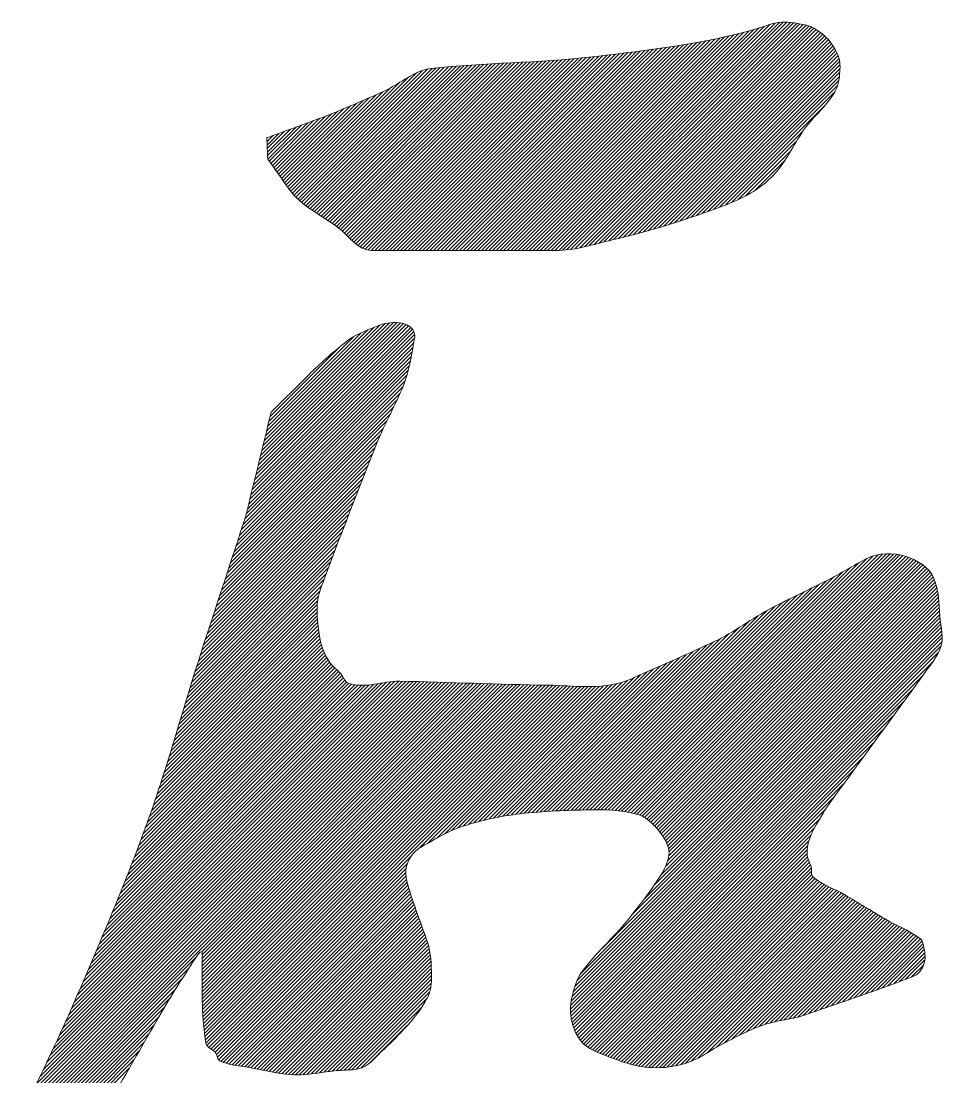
# Model space of a CAD drawing. Header units: inches. Extents: x 35 to 2894, y 23 to 617.
# Drawn here: x 1868.559 to 1870.806, y 129.561 to 132.13 of the extents above; entities that cross this region are included whole.
import ezdxf

# ---------------------------------------------------------------- set-up
doc = ezdxf.new("R2010")
doc.units = ezdxf.units.IN
doc.header["$MEASUREMENT"] = 0
doc.layers.add('ONDOCS', color=7, linetype='Continuous', lineweight=0)

msp = doc.modelspace()

# ---------------------------------------------------------------- linework, layer by layer
at = {"layer": 'ONDOCS', "color": 7, "linetype": 'Continuous', "lineweight": 0, "ltscale": 100}
for p, q in [((1869.8399, 131.5716), (1870.3931, 132.1248)), ((1869.8488, 131.5716), (1870.4038, 132.1266)), ((1869.8578, 131.5716), (1870.4133, 132.1272)), ((1869.8669, 131.5718), (1870.4221, 132.127)), ((1869.8764, 131.5724), (1870.4304, 132.1263)), ((1869.8863, 131.5733), (1870.4384, 132.1254)), ((1869.8966, 131.5747), (1870.4462, 132.1242)), ((1869.9072, 131.5764), (1870.4539, 132.123)), ((1869.9183, 131.5785), (1870.4614, 132.1216)), ((1869.7683, 131.5716), (1870.2936, 132.0968)), ((1869.7773, 131.5716), (1870.3054, 132.0998)), ((1869.7862, 131.5716), (1870.3173, 132.1027)), ((1869.7952, 131.5716), (1870.3291, 132.1056)), ((1869.8041, 131.5716), (1870.3415, 132.109)), ((1869.813, 131.5716), (1870.3546, 132.1131)), ((1869.822, 131.5716), (1870.3679, 132.1175)), ((1869.8309, 131.5716), (1870.3809, 132.1215)), ((1869.9296, 131.5809), (1870.4687, 132.1199)), ((1869.9412, 131.5835), (1870.4755, 132.1178)), ((1869.9531, 131.5864), (1870.4819, 132.1153)), ((1869.965, 131.5894), (1870.4879, 132.1124)), ((1869.977, 131.5925), (1870.4936, 132.1091)), ((1869.9889, 131.5954), (1870.499, 132.1056)), ((1870.0006, 131.5982), (1870.5042, 132.1018)), ((1870.0124, 131.601), (1870.5092, 132.0979)), ((1869.661, 131.5716), (1870.16, 132.0706)), ((1869.67, 131.5716), (1870.1707, 132.0723)), ((1869.6789, 131.5716), (1870.1814, 132.074)), ((1869.6879, 131.5716), (1870.1921, 132.0758)), ((1869.6968, 131.5716), (1870.2029, 132.0777)), ((1869.7058, 131.5716), (1870.2138, 132.0796)), ((1869.7147, 131.5716), (1870.2247, 132.0816)), ((1869.7236, 131.5716), (1870.2358, 132.0838)), ((1869.7326, 131.5716), (1870.2471, 132.0861)), ((1869.7415, 131.5716), (1870.2585, 132.0886)), ((1869.7505, 131.5716), (1870.2701, 132.0912)), ((1869.7594, 131.5716), (1870.2818, 132.094)), ((1870.0242, 131.6039), (1870.514, 132.0937)), ((1870.0361, 131.6069), (1870.5186, 132.0894)), ((1870.0482, 131.61), (1870.5229, 132.0848)), ((1870.0603, 131.6132), (1870.527, 132.0799)), ((1870.0726, 131.6165), (1870.5309, 132.0748)), ((1869.4912, 131.5716), (1869.9642, 132.0446)), ((1869.5001, 131.5716), (1869.9743, 132.0458)), ((1869.509, 131.5716), (1869.9845, 132.047)), ((1869.518, 131.5716), (1869.9946, 132.0482)), ((1869.5269, 131.5716), (1870.0048, 132.0495)), ((1869.5359, 131.5716), (1870.015, 132.0507)), ((1869.5448, 131.5716), (1870.0252, 132.052)), ((1869.5538, 131.5716), (1870.0354, 132.0532)), ((1869.5627, 131.5716), (1870.0456, 132.0545)), ((1869.5716, 131.5716), (1870.0559, 132.0558)), ((1869.5806, 131.5716), (1870.0661, 132.0572)), ((1869.5895, 131.5716), (1870.0764, 132.0585)), ((1869.5985, 131.5716), (1870.0868, 132.0599)), ((1869.6074, 131.5716), (1870.0971, 132.0613)), ((1869.6163, 131.5716), (1870.1075, 132.0628)), ((1869.6253, 131.5716), (1870.1179, 132.0642)), ((1869.6342, 131.5716), (1870.1284, 132.0658)), ((1869.6432, 131.5716), (1870.1389, 132.0673)), ((1869.6521, 131.5716), (1870.1494, 132.0689)), ((1870.0849, 131.6199), (1870.5345, 132.0695)), ((1870.0974, 131.6235), (1870.5379, 132.064)), ((1870.11, 131.6271), (1870.5411, 132.0582)), ((1870.1227, 131.6309), (1870.544, 132.0522)), ((1870.1356, 131.6348), (1870.5467, 132.0459)), ((1869.2619, 131.6731), (1869.6083, 132.0195)), ((1869.2672, 131.6695), (1869.618, 132.0203)), ((1869.2725, 131.6659), (1869.6277, 132.0211)), ((1869.2779, 131.6624), (1869.6373, 132.0217)), ((1869.2834, 131.6589), (1869.6469, 132.0224)), ((1869.2888, 131.6554), (1869.6565, 132.023)), ((1869.2943, 131.6519), (1869.666, 132.0236)), ((1869.2997, 131.6484), (1869.6755, 132.0242)), ((1869.3051, 131.6449), (1869.685, 132.0248)), ((1869.3105, 131.6413), (1869.6945, 132.0253)), ((1869.3159, 131.6377), (1869.704, 132.0258)), ((1869.3212, 131.6341), (1869.7134, 132.0263)), ((1869.3264, 131.6304), (1869.7228, 132.0268)), ((1869.3315, 131.6266), (1869.7323, 132.0273)), ((1869.3365, 131.6225), (1869.7417, 132.0278)), ((1869.3412, 131.6184), (1869.7511, 132.0282)), ((1869.3458, 131.614), (1869.7605, 132.0287)), ((1869.3504, 131.6096), (1869.7699, 132.0292)), ((1869.3549, 131.6052), (1869.7794, 132.0297)), ((1869.3594, 131.6008), (1869.7888, 132.0302)), ((1869.364, 131.5964), (1869.7983, 132.0307)), ((1869.3687, 131.5922), (1869.8077, 132.0312)), ((1869.3735, 131.588), (1869.8172, 132.0318)), ((1869.3785, 131.5841), (1869.8267, 132.0324)), ((1869.3838, 131.5805), (1869.8363, 132.033)), ((1869.3895, 131.5773), (1869.8459, 132.0336)), ((1869.3958, 131.5746), (1869.8555, 132.0342)), ((1869.4027, 131.5726), (1869.8651, 132.0349)), ((1869.4107, 131.5716), (1869.8748, 132.0357)), ((1869.4196, 131.5716), (1869.8845, 132.0364)), ((1869.4286, 131.5716), (1869.8942, 132.0373)), ((1869.4375, 131.5716), (1869.9041, 132.0381)), ((1869.4465, 131.5716), (1869.9139, 132.0391)), ((1869.4554, 131.5716), (1869.9239, 132.0401)), ((1869.4643, 131.5716), (1869.9339, 132.0411)), ((1869.4733, 131.5716), (1869.9439, 132.0422)), ((1869.4822, 131.5716), (1869.954, 132.0434)), ((1870.1486, 131.6389), (1870.5488, 132.0391)), ((1870.1617, 131.6431), (1870.5503, 132.0316)), ((1870.175, 131.6474), (1870.5511, 132.0236)), ((1869.2189, 131.7106), (1869.5018, 131.9935)), ((1869.2231, 131.7059), (1869.5208, 132.0036)), ((1869.2275, 131.7013), (1869.5363, 132.0102)), ((1869.232, 131.6969), (1869.5485, 132.0134)), ((1869.2367, 131.6927), (1869.5589, 132.0148)), ((1869.2415, 131.6885), (1869.5689, 132.0159)), ((1869.2464, 131.6845), (1869.5788, 132.0169)), ((1869.2515, 131.6806), (1869.5887, 132.0178)), ((1869.2566, 131.6768), (1869.5985, 132.0187)), ((1870.1884, 131.6519), (1870.5513, 132.0148)), ((1870.202, 131.6566), (1870.5507, 132.0053)), ((1870.2158, 131.6614), (1870.5498, 131.9954)), ((1869.2149, 131.7156), (1869.4798, 131.9804)), ((1870.2297, 131.6664), (1870.5483, 131.985)), ((1870.2439, 131.6716), (1870.5455, 131.9733)), ((1869.2, 131.7364), (1869.4071, 131.9436)), ((1869.2037, 131.7312), (1869.4229, 131.9504)), ((1869.2074, 131.7259), (1869.4389, 131.9575)), ((1869.2111, 131.7207), (1869.4578, 131.9674)), ((1870.2582, 131.6769), (1870.5387, 131.9575)), ((1869.1852, 131.7574), (1869.3446, 131.9168)), ((1869.1889, 131.7521), (1869.3601, 131.9233)), ((1869.1926, 131.7469), (1869.3757, 131.93)), ((1869.1963, 131.7417), (1869.3914, 131.9368)), ((1870.2726, 131.6825), (1870.5128, 131.9227)), ((1869.1704, 131.7783), (1869.2849, 131.8929)), ((1869.1741, 131.7731), (1869.2995, 131.8985)), ((1869.1778, 131.7679), (1869.3143, 131.9044)), ((1869.1815, 131.7626), (1869.3293, 131.9105)), ((1869.1585, 131.8112), (1869.2143, 131.867)), ((1869.1588, 131.8026), (1869.2284, 131.8721)), ((1869.1593, 131.7941), (1869.2425, 131.8773)), ((1869.163, 131.7888), (1869.2566, 131.8824)), ((1869.1667, 131.7836), (1869.2707, 131.8876)), ((1869.1571, 131.8455), (1869.1579, 131.8464)), ((1869.1574, 131.8369), (1869.172, 131.8515)), ((1869.1578, 131.8283), (1869.1861, 131.8567)), ((1869.1581, 131.8198), (1869.2002, 131.8618)), ((1870.2875, 131.6884), (1870.461, 131.8619)), ((1870.3035, 131.6955), (1870.4453, 131.8373)), ((1870.3214, 131.7044), (1870.4322, 131.8152)), ((1870.3429, 131.717), (1870.4176, 131.7916)), ((1869.1215, 130.9902), (1869.5113, 131.38)), ((1869.1244, 131.002), (1869.5071, 131.3847)), ((1869.1273, 131.0139), (1869.5019, 131.3885)), ((1869.1302, 131.0257), (1869.496, 131.3915)), ((1869.1331, 131.0376), (1869.4894, 131.3938)), ((1869.136, 131.0494), (1869.482, 131.3954)), ((1869.1389, 131.0613), (1869.474, 131.3963)), ((1869.1418, 131.0731), (1869.4652, 131.3965)), ((1869.1447, 131.085), (1869.4555, 131.3957)), ((1869.1476, 131.0968), (1869.4446, 131.3938)), ((1869.1506, 131.1087), (1869.4316, 131.3897)), ((1869.1535, 131.1205), (1869.4172, 131.3843)), ((1869.1564, 131.1323), (1869.4024, 131.3784)), ((1869.1128, 130.9546), (1869.5162, 131.3581)), ((1869.1157, 130.9665), (1869.5165, 131.3673)), ((1869.1186, 130.9783), (1869.5146, 131.3744)), ((1869.1593, 131.1442), (1869.3866, 131.3715)), ((1869.1622, 131.156), (1869.3681, 131.362)), ((1869.107, 130.9309), (1869.5121, 131.3361)), ((1869.1099, 130.9428), (1869.5142, 131.3471)), ((1869.1651, 131.1679), (1869.3358, 131.3386)), ((1869.0948, 130.892), (1869.5061, 131.3032)), ((1869.0992, 130.9053), (1869.5081, 131.3142)), ((1869.1036, 130.9186), (1869.5101, 131.3252)), ((1869.0861, 130.8654), (1869.5011, 131.2803)), ((1869.0905, 130.8787), (1869.5038, 131.292)), ((1869.0774, 130.8387), (1869.4936, 131.2549)), ((1869.0817, 130.8521), (1869.4978, 131.2681)), ((1869.0686, 130.8121), (1869.4811, 131.2246)), ((1869.073, 130.8254), (1869.4878, 131.2403)), ((1869.0643, 130.7988), (1869.4737, 131.2083)), ((1869.0555, 130.7722), (1869.4575, 131.1742)), ((1869.0599, 130.7855), (1869.4658, 131.1914)), ((1869.0512, 130.7589), (1869.4492, 131.1569)), ((1869.0424, 130.7323), (1869.4333, 131.1232)), ((1869.0468, 130.7456), (1869.441, 131.1398)), ((1869.0381, 130.719), (1869.4262, 131.1071)), ((1869.0293, 130.6924), (1869.414, 131.077)), ((1869.0337, 130.7057), (1869.4198, 131.0918)), ((1869.0206, 130.6657), (1869.4024, 131.0476)), ((1869.025, 130.679), (1869.4082, 131.0623)), ((1869.0119, 130.6391), (1869.391, 131.0182)), ((1869.0162, 130.6524), (1869.3967, 131.0329)), ((1869.0075, 130.6258), (1869.3852, 131.0036)), ((1868.9988, 130.5993), (1869.3738, 130.9742)), ((1869.0031, 130.6125), (1869.3795, 130.9889)), ((1868.9904, 130.5729), (1869.3624, 130.945)), ((1868.9946, 130.5861), (1869.3681, 130.9596)), ((1868.9822, 130.5469), (1869.351, 130.9157)), ((1868.9863, 130.5599), (1869.3567, 130.9303)), ((1868.9781, 130.5339), (1869.3453, 130.9011)), ((1868.9702, 130.508), (1869.334, 130.8719)), ((1868.9741, 130.5209), (1869.3397, 130.8865)), ((1868.9623, 130.4823), (1869.3229, 130.8428)), ((1868.9663, 130.4952), (1869.3284, 130.8573)), ((1868.9546, 130.4567), (1869.3119, 130.814)), ((1868.9584, 130.4695), (1869.3173, 130.8284)), ((1869.9956, 130.2101), (1870.5979, 130.8125)), ((1870.0039, 130.2095), (1870.6172, 130.8228)), ((1870.012, 130.2087), (1870.6321, 130.8288)), ((1870.02, 130.2077), (1870.644, 130.8317)), ((1870.0278, 130.2065), (1870.6545, 130.8333)), ((1870.0354, 130.2052), (1870.664, 130.8339)), ((1870.0429, 130.2038), (1870.673, 130.8339)), ((1870.0502, 130.2021), (1870.6814, 130.8333)), ((1870.0573, 130.2003), (1870.6893, 130.8324)), ((1870.0639, 130.198), (1870.6969, 130.831)), ((1870.0701, 130.1953), (1870.7042, 130.8293)), ((1870.0759, 130.1921), (1870.7111, 130.8273)), ((1870.0814, 130.1886), (1870.7178, 130.8251)), ((1870.0865, 130.1848), (1870.7243, 130.8226)), ((1870.0913, 130.1807), (1870.7306, 130.8199)), ((1870.096, 130.1764), (1870.7366, 130.817)), ((1870.1004, 130.1719), (1870.7423, 130.8138)), ((1868.9507, 130.4439), (1869.3065, 130.7996)), ((1869.9786, 130.211), (1870.5569, 130.7893)), ((1869.9872, 130.2107), (1870.5776, 130.8011)), ((1870.1046, 130.1671), (1870.7478, 130.8104)), ((1870.1087, 130.1623), (1870.7531, 130.8067)), ((1870.1126, 130.1573), (1870.7581, 130.8027)), ((1870.1164, 130.1522), (1870.7627, 130.7984)), ((1870.1201, 130.1469), (1870.767, 130.7938)), ((1870.1236, 130.1415), (1870.771, 130.7889)), ((1868.943, 130.4182), (1869.2957, 130.771)), ((1868.9468, 130.431), (1869.3011, 130.7853)), ((1869.961, 130.2113), (1870.5181, 130.7684)), ((1869.9698, 130.2112), (1870.5368, 130.7782)), ((1870.1269, 130.1358), (1870.7747, 130.7836)), ((1870.1298, 130.1298), (1870.7779, 130.7778)), ((1870.1323, 130.1233), (1870.7806, 130.7716)), ((1870.1342, 130.1163), (1870.7831, 130.7651)), ((1868.9352, 130.3926), (1869.2855, 130.7429)), ((1868.9391, 130.4054), (1869.2904, 130.7568)), ((1869.9337, 130.2109), (1870.4648, 130.7419)), ((1869.9429, 130.2111), (1870.4824, 130.7506)), ((1869.952, 130.2113), (1870.5001, 130.7594)), ((1870.1267, 130.073), (1870.7899, 130.7362)), ((1870.1319, 130.0871), (1870.7886, 130.7439)), ((1870.1346, 130.0988), (1870.7871, 130.7513)), ((1870.1352, 130.1084), (1870.7852, 130.7583)), ((1868.9234, 130.354), (1869.2796, 130.7102)), ((1868.9274, 130.3669), (1869.2807, 130.7202)), ((1868.9313, 130.3797), (1869.2825, 130.731)), ((1869.9062, 130.2102), (1870.4115, 130.7155)), ((1869.9154, 130.2104), (1870.4294, 130.7245)), ((1869.9246, 130.2107), (1870.4472, 130.7333)), ((1870.0761, 129.9956), (1870.7923, 130.7118)), ((1870.0994, 130.0278), (1870.7917, 130.7201)), ((1870.1166, 130.054), (1870.7909, 130.7283)), ((1868.9154, 130.3281), (1869.2791, 130.6917)), ((1868.9194, 130.3411), (1869.2791, 130.7008)), ((1869.8784, 130.2092), (1870.3528, 130.6836)), ((1869.8877, 130.2096), (1870.3742, 130.6961)), ((1869.897, 130.2099), (1870.3933, 130.7062)), ((1869.9212, 129.8139), (1870.7938, 130.6864)), ((1869.9731, 129.8747), (1870.7933, 130.6949)), ((1870.0444, 129.9549), (1870.7928, 130.7033)), ((1868.8989, 130.2758), (1869.2813, 130.6582)), ((1868.9031, 130.2889), (1869.2805, 130.6663)), ((1868.9072, 130.302), (1869.2798, 130.6746)), ((1868.9113, 130.3151), (1869.2793, 130.683)), ((1869.8691, 130.2088), (1870.3291, 130.6688)), ((1869.9025, 129.7684), (1870.7966, 130.6624)), ((1869.906, 129.7808), (1870.7954, 130.6702)), ((1869.911, 129.7947), (1870.7944, 130.6782)), ((1868.8856, 130.2357), (1869.2846, 130.6347)), ((1868.8901, 130.2492), (1869.2834, 130.6424)), ((1868.8946, 130.2625), (1869.2823, 130.6503)), ((1869.8503, 130.2079), (1870.2819, 130.6396)), ((1869.8597, 130.2084), (1870.3048, 130.6534)), ((1869.896, 129.735), (1870.7996, 130.6387)), ((1869.8973, 129.7453), (1870.7988, 130.6468)), ((1869.8996, 129.7565), (1870.7977, 130.6546)), ((1868.8714, 130.1947), (1869.2896, 130.6128)), ((1868.8763, 130.2085), (1869.2877, 130.6199)), ((1868.881, 130.2222), (1869.286, 130.6272)), ((1869.8216, 130.2061), (1870.227, 130.6114)), ((1869.8313, 130.2068), (1870.2438, 130.6193)), ((1869.8408, 130.2074), (1870.2616, 130.6282)), ((1869.8956, 129.7257), (1870.8, 130.6301)), ((1869.8958, 129.7169), (1870.7995, 130.6207)), ((1869.8966, 129.7088), (1870.7974, 130.6096)), ((1868.8457, 130.1242), (1869.3026, 130.5812)), ((1868.851, 130.1385), (1869.2995, 130.587)), ((1868.8563, 130.1527), (1869.2966, 130.5931)), ((1868.8614, 130.1668), (1869.294, 130.5994)), ((1868.8665, 130.1808), (1869.2917, 130.606)), ((1869.7822, 130.2024), (1870.1617, 130.5819)), ((1869.7922, 130.2035), (1870.1778, 130.5891)), ((1869.8021, 130.2044), (1870.194, 130.5964)), ((1869.8119, 130.2053), (1870.2104, 130.6038)), ((1869.8979, 129.7011), (1870.7904, 130.5936)), ((1868.8175, 130.0514), (1869.3223, 130.5562)), ((1868.8233, 130.0661), (1869.3178, 130.5606)), ((1868.829, 130.0808), (1869.3135, 130.5653)), ((1868.8347, 130.0954), (1869.3096, 130.5703)), ((1868.8402, 130.1099), (1869.306, 130.5756)), ((1869.7514, 130.1985), (1870.1137, 130.5608)), ((1869.7618, 130.1999), (1870.1297, 130.5678)), ((1869.7721, 130.2012), (1870.1456, 130.5748)), ((1869.8996, 129.6939), (1870.7768, 130.5711)), ((1868.7873, 129.9764), (1869.343, 130.5321)), ((1868.7935, 129.9915), (1869.3398, 130.5379)), ((1868.7996, 130.0066), (1869.3361, 130.5431)), ((1868.8056, 130.0216), (1869.3316, 130.5476)), ((1868.8116, 130.0365), (1869.327, 130.5519)), ((1869.708, 130.1908), (1870.0495, 130.5323)), ((1869.7192, 130.193), (1870.0659, 130.5397)), ((1869.7301, 130.195), (1870.0819, 130.5468)), ((1869.7408, 130.1968), (1870.0978, 130.5538)), ((1869.9016, 129.687), (1870.7533, 130.5387)), ((1868.5175, 129.3937), (1869.6431, 130.5193)), ((1868.5285, 129.4137), (1869.6344, 130.5196)), ((1868.5391, 129.4332), (1869.6257, 130.5198)), ((1868.5494, 129.4524), (1869.6171, 130.5201)), ((1868.5593, 129.4712), (1869.6084, 130.5204)), ((1868.5689, 129.4898), (1869.5997, 130.5206)), ((1868.5782, 129.508), (1869.5911, 130.5209)), ((1868.5872, 129.526), (1869.5824, 130.5212)), ((1868.5961, 129.5438), (1869.5737, 130.5214)), ((1868.6047, 129.5614), (1869.565, 130.5217)), ((1868.6131, 129.5787), (1869.5563, 130.5219)), ((1868.6213, 129.5959), (1869.5476, 130.5222)), ((1868.6294, 129.6129), (1869.5389, 130.5224)), ((1868.6372, 129.6297), (1869.5302, 130.5227)), ((1868.645, 129.6464), (1869.5215, 130.5229)), ((1868.6526, 129.6629), (1869.5128, 130.5231)), ((1868.6601, 129.6793), (1869.5041, 130.5233)), ((1868.6674, 129.6956), (1869.4953, 130.5235)), ((1868.6747, 129.7118), (1869.4866, 130.5237)), ((1868.6818, 129.7279), (1869.4778, 130.5239)), ((1868.6889, 129.7439), (1869.4686, 130.5236)), ((1868.6958, 129.7598), (1869.4587, 130.5227)), ((1868.7027, 129.7756), (1869.4484, 130.5213)), ((1868.7095, 129.7913), (1869.4378, 130.5196)), ((1868.7162, 129.807), (1869.427, 130.5178)), ((1868.7229, 129.8226), (1869.4164, 130.5162)), ((1868.7295, 129.8382), (1869.4062, 130.5148)), ((1868.736, 129.8536), (1869.3964, 130.514)), ((1868.7425, 129.8691), (1869.3873, 130.5138)), ((1868.749, 129.8845), (1869.3787, 130.5142)), ((1868.7555, 129.9), (1869.3707, 130.5152)), ((1868.7619, 129.9153), (1869.3633, 130.5167)), ((1868.7683, 129.9307), (1869.3564, 130.5187)), ((1868.7747, 129.946), (1869.3505, 130.5218)), ((1868.781, 129.9612), (1869.3463, 130.5265)), ((1868.9985, 129.8658), (1869.6518, 130.519)), ((1868.9992, 129.8575), (1869.6604, 130.5187)), ((1868.9992, 129.8486), (1869.6691, 130.5185)), ((1868.9992, 129.8397), (1869.6778, 130.5182)), ((1868.9992, 129.8307), (1869.6864, 130.5179)), ((1868.9992, 129.8218), (1869.6951, 130.5177)), ((1868.9992, 129.8128), (1869.7038, 130.5174)), ((1868.9992, 129.8039), (1869.7125, 130.5172)), ((1868.9992, 129.795), (1869.7212, 130.5169)), ((1868.9993, 129.7861), (1869.7299, 130.5167)), ((1868.9994, 129.7772), (1869.7386, 130.5164)), ((1868.9995, 129.7684), (1869.7473, 130.5162)), ((1868.9996, 129.7596), (1869.756, 130.516)), ((1868.9998, 129.7508), (1869.7647, 130.5158)), ((1869, 129.7421), (1869.7735, 130.5155)), ((1869.0003, 129.7335), (1869.7822, 130.5153)), ((1869.0007, 129.7249), (1869.7909, 130.5151)), ((1869.0012, 129.7164), (1869.7997, 130.515)), ((1869.0017, 129.708), (1869.8085, 130.5148)), ((1869.0023, 129.6996), (1869.8172, 130.5146)), ((1869.0029, 129.6914), (1869.826, 130.5145)), ((1869.0037, 129.6832), (1869.8348, 130.5143)), ((1869.0045, 129.6751), (1869.8436, 130.5142)), ((1869.0055, 129.6671), (1869.8524, 130.514)), ((1869.0065, 129.6592), (1869.861, 130.5137)), ((1869.0076, 129.6513), (1869.8696, 130.5133)), ((1869.0088, 129.6436), (1869.8781, 130.5129)), ((1869.0114, 129.6373), (1869.8866, 130.5124)), ((1869.0159, 129.6328), (1869.8951, 130.512)), ((1869.021, 129.629), (1869.9036, 130.5116)), ((1869.0263, 129.6253), (1869.9122, 130.5113)), ((1869.5269, 130.117), (1869.9209, 130.511)), ((1869.5486, 130.1298), (1869.9296, 130.5108)), ((1869.5694, 130.1416), (1869.9385, 130.5107)), ((1869.5888, 130.152), (1869.9475, 130.5108)), ((1869.606, 130.1603), (1869.9568, 130.5111)), ((1869.6211, 130.1664), (1869.9663, 130.5117)), ((1869.6348, 130.1712), (1869.9761, 130.5125)), ((1869.6479, 130.1754), (1869.9863, 130.5138)), ((1869.6606, 130.1792), (1869.9969, 130.5155)), ((1869.6729, 130.1825), (1870.0083, 130.5179)), ((1869.6849, 130.1856), (1870.0205, 130.5211)), ((1869.6966, 130.1883), (1870.0339, 130.5257)), ((1869.9039, 129.6803), (1870.7291, 130.5055)), ((1869.9064, 129.6739), (1870.705, 130.4725)), ((1869.9091, 129.6677), (1870.6808, 130.4393)), ((1869.9122, 129.6618), (1870.6565, 130.4061)), ((1869.9156, 129.6562), (1870.6322, 130.3729)), ((1869.9193, 129.651), (1870.6081, 130.3399)), ((1869.9233, 129.6461), (1870.5843, 130.3071)), ((1869.9277, 129.6415), (1870.5599, 130.2738)), ((1869.9325, 129.6374), (1870.5357, 130.2406)), ((1869.9376, 129.6336), (1870.5162, 130.2122)), ((1869.9431, 129.6301), (1870.5013, 130.1883)), ((1869.9488, 129.6269), (1870.4894, 130.1675)), ((1869.9548, 129.6239), (1870.4809, 130.1501)), ((1869.9609, 129.6211), (1870.4756, 130.1358)), ((1869.9672, 129.6185), (1870.4726, 130.1239)), ((1869.0312, 129.6213), (1869.5067, 130.0968)), ((1869.9736, 129.616), (1870.4713, 130.1136)), ((1869.9801, 129.6135), (1870.4713, 130.1046)), ((1869.9866, 129.6111), (1870.4723, 130.0967)), ((1869.0347, 129.6158), (1869.4985, 130.0797)), ((1869.0366, 129.6089), (1869.4959, 130.0681)), ((1869.9931, 129.6086), (1870.4744, 130.0899)), ((1869.9996, 129.6061), (1870.4769, 130.0835)), ((1870.0061, 129.6037), (1870.4795, 130.0771)), ((1870.0126, 129.6013), (1870.4816, 130.0702)), ((1869.0393, 129.6026), (1869.4951, 130.0584)), ((1869.0447, 129.599), (1869.4954, 130.0497)), ((1869.0511, 129.5965), (1869.4964, 130.0417)), ((1870.0193, 129.599), (1870.482, 130.0617)), ((1870.026, 129.5968), (1870.4826, 130.0534)), ((1870.0328, 129.5946), (1870.4858, 130.0477)), ((1870.0397, 129.5926), (1870.4907, 130.0436)), ((1869.0579, 129.5943), (1869.4979, 130.0343)), ((1869.0649, 129.5924), (1869.4999, 130.0274)), ((1869.0723, 129.5908), (1869.5021, 130.0206)), ((1870.0468, 129.5907), (1870.4958, 130.0398)), ((1870.054, 129.589), (1870.5012, 130.0362)), ((1870.0614, 129.5875), (1870.5067, 130.0328)), ((1870.0691, 129.5862), (1870.5124, 130.0296)), ((1870.077, 129.5852), (1870.5183, 130.0265)), ((1870.0851, 129.5844), (1870.5243, 130.0236)), ((1870.0935, 129.5838), (1870.5304, 130.0207)), ((1870.1022, 129.5836), (1870.5365, 130.0178)), ((1869.0799, 129.5895), (1869.5043, 130.0139)), ((1869.0876, 129.5882), (1869.5065, 130.0071)), ((1869.0953, 129.5871), (1869.5087, 130.0004)), ((1869.1031, 129.5859), (1869.5109, 129.9937)), ((1870.1112, 129.5836), (1870.5425, 130.015)), ((1870.1206, 129.5841), (1870.5485, 130.012)), ((1870.1303, 129.5849), (1870.5545, 130.009)), ((1870.1406, 129.5862), (1870.5602, 130.0058)), ((1870.1514, 129.5881), (1870.5658, 130.0025)), ((1870.163, 129.5907), (1870.5714, 129.9992)), ((1870.1755, 129.5943), (1870.577, 129.9958)), ((1870.1894, 129.5992), (1870.5826, 129.9925)), ((1869.1107, 129.5846), (1869.5131, 129.987)), ((1869.1183, 129.5832), (1869.5154, 129.9803)), ((1869.1258, 129.5817), (1869.5176, 129.9736)), ((1869.1332, 129.5802), (1869.5199, 129.967)), ((1870.2055, 129.6065), (1870.5882, 129.9891)), ((1870.2266, 129.6185), (1870.5938, 129.9858)), ((1870.25, 129.6331), (1870.5994, 129.9824)), ((1870.2691, 129.6432), (1870.605, 129.979)), ((1870.2878, 129.6529), (1870.6105, 129.9757)), ((1870.3061, 129.6623), (1870.6161, 129.9723)), ((1870.3236, 129.6708), (1870.6217, 129.969)), ((1870.3399, 129.6782), (1870.6273, 129.9656)), ((1869.1406, 129.5787), (1869.5222, 129.9603)), ((1869.1481, 129.5772), (1869.5245, 129.9537)), ((1869.1555, 129.5757), (1869.5269, 129.9471)), ((1869.1629, 129.5742), (1869.5292, 129.9405)), ((1870.355, 129.6844), (1870.6329, 129.9623)), ((1870.3688, 129.6892), (1870.6385, 129.9589)), ((1870.3812, 129.6927), (1870.6441, 129.9556)), ((1870.3928, 129.6953), (1870.6497, 129.9522)), ((1870.4039, 129.6975), (1870.6552, 129.9489)), ((1870.4149, 129.6996), (1870.6608, 129.9455)), ((1870.4259, 129.7016), (1870.6665, 129.9423)), ((1870.4371, 129.7039), (1870.6723, 129.9391)), ((1869.1704, 129.5728), (1869.5316, 129.934)), ((1869.178, 129.5714), (1869.534, 129.9274)), ((1869.1857, 129.5701), (1869.5364, 129.9209)), ((1869.1935, 129.569), (1869.5388, 129.9143)), ((1870.4489, 129.7067), (1870.6782, 129.936)), ((1870.4616, 129.7105), (1870.6841, 129.933)), ((1870.4751, 129.7151), (1870.69, 129.93)), ((1870.4887, 129.7197), (1870.696, 129.927)), ((1870.5023, 129.7244), (1870.7019, 129.924)), ((1870.516, 129.7291), (1870.7078, 129.921)), ((1870.5297, 129.7339), (1870.7137, 129.9179)), ((1870.5434, 129.7387), (1870.7195, 129.9148)), ((1869.2014, 129.568), (1869.5412, 129.9077)), ((1869.2095, 129.5671), (1869.5435, 129.9011)), ((1869.2178, 129.5665), (1869.5458, 129.8945)), ((1869.2264, 129.5662), (1869.5481, 129.8878)), ((1870.5572, 129.7435), (1870.7252, 129.9116)), ((1870.5709, 129.7483), (1870.7309, 129.9082)), ((1870.5847, 129.7531), (1870.7364, 129.9048)), ((1870.5984, 129.7579), (1870.7417, 129.9012)), ((1870.6122, 129.7627), (1870.7469, 129.8975)), ((1870.626, 129.7676), (1870.7509, 129.8925)), ((1869.2354, 129.5662), (1869.5501, 129.8809)), ((1869.2447, 129.5666), (1869.5519, 129.8737)), ((1869.2544, 129.5673), (1869.5534, 129.8663)), ((1870.6399, 129.7726), (1870.7532, 129.8859)), ((1870.6538, 129.7776), (1870.7547, 129.8785)), ((1870.6679, 129.7827), (1870.7562, 129.871)), ((1870.682, 129.7879), (1870.7575, 129.8633)), ((1868.506, 129.3733), (1868.9842, 129.8515)), ((1869.2644, 129.5683), (1869.5546, 129.8585)), ((1869.2746, 129.5696), (1869.5555, 129.8505)), ((1869.285, 129.5711), (1869.5562, 129.8423)), ((1870.6963, 129.7933), (1870.7582, 129.8551)), ((1870.7108, 129.7988), (1870.7579, 129.8459)), ((1868.4941, 129.3525), (1868.9679, 129.8262)), ((1869.2954, 129.5726), (1869.5567, 129.8338)), ((1869.3058, 129.574), (1869.557, 129.8252)), ((1869.316, 129.5753), (1869.5572, 129.8165)), ((1870.7255, 129.8045), (1870.7548, 129.8338)), ((1868.482, 129.3314), (1868.9517, 129.8011)), ((1869.326, 129.5763), (1869.5574, 129.8077)), ((1869.3356, 129.577), (1869.5574, 129.7988)), ((1869.3449, 129.5774), (1869.557, 129.7894)), ((1868.4695, 129.31), (1868.9361, 129.7766)), ((1869.3543, 129.5778), (1869.5558, 129.7793)), ((1869.3639, 129.5785), (1869.5532, 129.7678)), ((1868.4568, 129.2883), (1868.9214, 129.7529)), ((1869.3742, 129.5798), (1869.5472, 129.7528)), ((1868.4304, 129.244), (1868.8949, 129.7085)), ((1868.4437, 129.2663), (1868.9076, 129.7302)), ((1869.3859, 129.5826), (1869.5347, 129.7314)), ((1868.4167, 129.2214), (1868.8828, 129.6875)), ((1869.4091, 129.5968), (1869.4992, 129.6869)), ((1868.4027, 129.1985), (1868.8707, 129.6665)), ((1868.3884, 129.1752), (1868.8586, 129.6454)), ((1868.3738, 129.1516), (1868.8465, 129.6244)), ((1868.3434, 129.1034), (1868.8223, 129.5822)), ((1868.3588, 129.1277), (1868.8344, 129.6033))]:
    msp.add_line(p, q, dxfattribs=at)
for points, knots in [([(1869.1571, 131.846), (1869.1571, 131.846), (1869.1571, 131.846), (1869.1945, 131.8598), (1869.2319, 131.8734), (1869.2694, 131.887), (1869.3244, 131.9072), (1869.3778, 131.9311), (1869.4314, 131.9541), (1869.466, 131.9691), (1869.4956, 131.9933), (1869.5309, 132.0081), (1869.5393, 132.0117), (1869.5479, 132.0137), (1869.5569, 132.0147), (1869.6869, 132.0289), (1869.8182, 132.0275), (1869.948, 132.0427), (1870.0405, 132.0535), (1870.1329, 132.0647), (1870.2245, 132.0815), (1870.2595, 132.0881), (1870.294, 132.0969), (1870.3284, 132.1053), (1870.3502, 132.1107), (1870.3714, 132.1197), (1870.3932, 132.1249), (1870.4134, 132.1297), (1870.435, 132.1261), (1870.4558, 132.1227), (1870.4688, 132.1205), (1870.4806, 132.1169), (1870.4926, 132.1097), (1870.5164, 132.0951), (1870.5326, 132.0769), (1870.5444, 132.0513), (1870.551, 132.0371), (1870.552, 132.0223), (1870.5508, 132.0081), (1870.5496, 131.9907), (1870.548, 131.9727), (1870.538, 131.9563), (1870.5168, 131.9217), (1870.4886, 131.8996), (1870.4666, 131.8698), (1870.4414, 131.8354), (1870.4242, 131.7952), (1870.3954, 131.7618), (1870.3636, 131.725), (1870.3212, 131.7014), (1870.2765, 131.684), (1870.1845, 131.6481), (1870.0931, 131.6199), (1869.9976, 131.5975), (1869.951, 131.5865), (1869.9048, 131.5715), (1869.8572, 131.5715), (1869.7103, 131.5715), (1869.5633, 131.5715), (1869.4164, 131.5715), (1869.415, 131.5715), (1869.4134, 131.5715), (1869.412, 131.5715), (1869.3788, 131.5715), (1869.3568, 131.6077), (1869.33, 131.6277), (1869.2894, 131.6582), (1869.2401, 131.6796), (1869.2111, 131.7208), (1869.1937, 131.7452), (1869.1765, 131.7698), (1869.1591, 131.7942), (1869.1585, 131.8114), (1869.1577, 131.8288), (1869.1571, 131.846)], [0, 0, 0, 0, 0.004731, 0.009462, 0.018924, 0.018924, 0.018924, 0.046663, 0.046663, 0.046663, 0.064558, 0.064558, 0.064558, 0.068786, 0.068786, 0.068786, 0.130814, 0.130814, 0.130814, 0.174996, 0.174996, 0.174996, 0.191828, 0.191828, 0.191828, 0.202534, 0.202534, 0.202534, 0.212453, 0.212453, 0.212453, 0.218615, 0.218615, 0.218615, 0.230962, 0.230962, 0.230962, 0.237875, 0.237875, 0.237875, 0.246331, 0.246331, 0.246331, 0.264056, 0.264056, 0.264056, 0.284533, 0.284533, 0.284533, 0.307002, 0.307002, 0.307002, 0.353167, 0.353167, 0.353167, 0.37576, 0.37576, 0.37576, 0.44549, 0.44549, 0.44549, 0.446173, 0.446173, 0.446173, 0.461911, 0.461911, 0.461911, 0.485775, 0.485775, 0.485775, 0.5, 0.5, 0.5, 1, 1, 1, 1]), ([(1869.1677, 131.1782), (1869.1981, 131.2088), (1869.2285, 131.2392), (1869.259, 131.2696), (1869.2864, 131.297), (1869.3152, 131.3218), (1869.3456, 131.3466), (1869.3712, 131.3674), (1869.4018, 131.3784), (1869.4322, 131.3901), (1869.449, 131.3963), (1869.4678, 131.3983), (1869.4852, 131.3949), (1869.4964, 131.3925), (1869.5085, 131.3869), (1869.5141, 131.3756), (1869.5189, 131.366), (1869.5159, 131.356), (1869.5141, 131.3466), (1869.5075, 131.3128), (1869.5033, 131.278), (1869.49, 131.2456), (1869.4678, 131.1912), (1869.439, 131.141), (1869.4178, 131.0869), (1869.392, 131.0211), (1869.3664, 130.9553), (1869.3408, 130.8895), (1869.3228, 130.8432), (1869.3052, 130.7966), (1869.288, 130.75), (1869.2756, 130.7168), (1869.2782, 130.679), (1869.2832, 130.6442), (1869.287, 130.6172), (1869.2944, 130.5899), (1869.312, 130.5671), (1869.3194, 130.5577), (1869.3284, 130.5513), (1869.336, 130.5431), (1869.343, 130.5357), (1869.345, 130.5225), (1869.3552, 130.5191), (1869.397, 130.5047), (1869.4386, 130.5247), (1869.4804, 130.5239), (1869.6007, 130.5213), (1869.7209, 130.5159), (1869.8414, 130.5143), (1869.9038, 130.5133), (1869.967, 130.5025), (1870.0289, 130.5239), (1870.0411, 130.5279), (1870.0515, 130.5333), (1870.0627, 130.5383), (1870.1237, 130.5653), (1870.1851, 130.5915), (1870.2455, 130.6202), (1870.2942, 130.6432), (1870.3372, 130.677), (1870.385, 130.702), (1870.4296, 130.7252), (1870.475, 130.7466), (1870.5198, 130.7692), (1870.5525, 130.7858), (1870.5835, 130.8052), (1870.6161, 130.8222), (1870.6445, 130.837), (1870.6813, 130.837), (1870.7123, 130.827), (1870.7397, 130.8182), (1870.7675, 130.802), (1870.7795, 130.774), (1870.7925, 130.7438), (1870.7917, 130.7134), (1870.7939, 130.6826), (1870.7959, 130.6556), (1870.8063, 130.6266), (1870.7939, 130.6008), (1870.7809, 130.5735), (1870.7629, 130.5521), (1870.7459, 130.5287), (1870.6899, 130.4515), (1870.6335, 130.3749), (1870.5775, 130.2976), (1870.551, 130.2612), (1870.5258, 130.2296), (1870.5004, 130.187), (1870.4834, 130.1582), (1870.4682, 130.1294), (1870.4716, 130.1004), (1870.4728, 130.0908), (1870.4786, 130.0812), (1870.4812, 130.0715), (1870.4834, 130.0637), (1870.4796, 130.0531), (1870.486, 130.0475), (1870.5096, 130.0267), (1870.5378, 130.0193), (1870.5631, 130.0041), (1870.5951, 129.9849), (1870.6273, 129.9657), (1870.6593, 129.9465), (1870.6877, 129.9295), (1870.7177, 129.9185), (1870.7459, 129.8983), (1870.7533, 129.8931), (1870.7537, 129.8827), (1870.7555, 129.8743), (1870.7581, 129.8617), (1870.7601, 129.8483), (1870.7555, 129.8359), (1870.7511, 129.8237), (1870.7431, 129.8116), (1870.7315, 129.8068), (1870.6835, 129.7878), (1870.6355, 129.7708), (1870.5871, 129.754), (1870.5454, 129.7394), (1870.5038, 129.7248), (1870.462, 129.7106), (1870.4292, 129.6996), (1870.3936, 129.6984), (1870.361, 129.6866), (1870.3258, 129.6738), (1870.2932, 129.6554), (1870.2599, 129.6384), (1870.2401, 129.6284), (1870.2227, 129.6146), (1870.2021, 129.6048), (1870.1545, 129.582), (1870.0977, 129.5782), (1870.0483, 129.5904), (1870.0287, 129.5952), (1870.0096, 129.6022), (1869.9904, 129.6096), (1869.9722, 129.6166), (1869.9546, 129.6224), (1869.9376, 129.6336), (1869.9158, 129.648), (1869.9052, 129.6722), (1869.899, 129.6962), (1869.8942, 129.715), (1869.8946, 129.7352), (1869.899, 129.754), (1869.9042, 129.7756), (1869.9094, 129.7978), (1869.923, 129.8165), (1869.9572, 129.8629), (1869.999, 129.8981), (1870.0339, 129.9417), (1870.0623, 129.9775), (1870.0893, 130.0107), (1870.1155, 130.0523), (1870.1255, 130.0679), (1870.1325, 130.0844), (1870.1349, 130.1004), (1870.1373, 130.118), (1870.1285, 130.1358), (1870.1155, 130.1534), (1870.0973, 130.1778), (1870.0793, 130.195), (1870.0531, 130.2014), (1870.0162, 130.2106), (1869.9792, 130.212), (1869.9424, 130.211), (1869.8862, 130.2098), (1869.83, 130.2082), (1869.774, 130.2014), (1869.7231, 130.1954), (1869.6737, 130.185), (1869.6247, 130.1678), (1869.5973, 130.1582), (1869.5731, 130.1438), (1869.5477, 130.1294), (1869.5337, 130.1212), (1869.5203, 130.115), (1869.5093, 130.1004), (1869.4926, 130.0784), (1869.4922, 130.0513), (1869.4996, 130.0283), (1869.5073, 130.0041), (1869.5153, 129.9801), (1869.5237, 129.9561), (1869.5317, 129.9335), (1869.5401, 129.9117), (1869.5477, 129.8887), (1869.5567, 129.8623), (1869.5569, 129.8341), (1869.5575, 129.8068), (1869.5577, 129.789), (1869.5565, 129.7712), (1869.5477, 129.754), (1869.5321, 129.723), (1869.5121, 129.7008), (1869.49, 129.677), (1869.4728, 129.6584), (1869.4556, 129.6412), (1869.437, 129.624), (1869.4192, 129.6074), (1869.4032, 129.5858), (1869.3794, 129.5808), (1869.3602, 129.5768), (1869.3408, 129.578), (1869.3216, 129.576), (1869.2944, 129.573), (1869.267, 129.5676), (1869.2397, 129.5664), (1869.1947, 129.5644), (1869.1499, 129.5782), (1869.1051, 129.5856), (1869.0839, 129.5892), (1869.0627, 129.5908), (1869.0425, 129.6), (1869.0357, 129.6032), (1869.0369, 129.6138), (1869.0329, 129.6192), (1869.0265, 129.628), (1869.0107, 129.632), (1869.0089, 129.6434), (1868.9989, 129.704), (1868.9993, 129.765), (1868.9993, 129.8261), (1868.9993, 129.8375), (1868.9993, 129.8487), (1868.9993, 129.8599), (1868.9993, 129.8615), (1868.9993, 129.8631), (1868.9993, 129.8647), (1868.9993, 129.8683), (1868.9915, 129.8629), (1868.9897, 129.8599), (1868.9566, 129.8088), (1868.9234, 129.7584), (1868.8934, 129.7058), (1868.8226, 129.5824), (1868.7512, 129.4595), (1868.6815, 129.3353), (1868.6023, 129.1938), (1868.5335, 129.0466), (1868.4506, 128.9071), (1868.3788, 128.7861), (1868.3008, 128.6692), (1868.2246, 128.551), (1868.1661, 128.4605), (1868.1111, 128.3677), (1868.0465, 128.2815), (1867.9931, 128.2102), (1867.9339, 128.1438), (1867.878, 128.0746), (1867.8344, 128.0204), (1867.7926, 127.9647), (1867.7482, 127.9111), (1867.72, 127.8769), (1867.682, 127.8521), (1867.6519, 127.8197), (1867.6001, 127.7639), (1867.5491, 127.7074), (1867.4979, 127.6512), (1867.4849, 127.6368), (1867.4731, 127.6222), (1867.4595, 127.6078), (1867.4497, 127.5978), (1867.4341, 127.5962), (1867.4209, 127.5934), (1867.4071, 127.5906), (1867.391, 127.5862), (1867.3776, 127.5982), (1867.3616, 127.6124), (1867.3604, 127.6294), (1867.3584, 127.6464), (1867.356, 127.6654), (1867.352, 127.6882), (1867.3632, 127.704), (1867.3804, 127.7289), (1867.3988, 127.7521), (1867.4161, 127.7763), (1867.5075, 127.9045), (1867.5985, 128.0332), (1867.6904, 128.1612), (1867.7714, 128.2741), (1867.8546, 128.3853), (1867.9359, 128.4981), (1868.0423, 128.6462), (1868.1425, 128.7985), (1868.2438, 128.9503), (1868.335, 129.0872), (1868.422, 129.2258), (1868.5037, 129.3691), (1868.5919, 129.5241), (1868.6653, 129.686), (1868.7346, 129.8503), (1868.7936, 129.9899), (1868.8516, 130.1296), (1868.8982, 130.2736), (1868.9348, 130.3871), (1868.9668, 130.5019), (1869.0041, 130.6154), (1869.0377, 130.7179), (1869.0714, 130.8206), (1869.1051, 130.9232), (1869.1259, 131.0082), (1869.1468, 131.0933), (1869.1676, 131.1783)], [0, 0, 0, 0, 0.008545, 0.008545, 0.008545, 0.016204, 0.016204, 0.016204, 0.022603, 0.022603, 0.022603, 0.026116, 0.026116, 0.026116, 0.028409, 0.028409, 0.028409, 0.030317, 0.030317, 0.030317, 0.037182, 0.037182, 0.037182, 0.04871, 0.04871, 0.04871, 0.062706, 0.062706, 0.062706, 0.072569, 0.072569, 0.072569, 0.079572, 0.079572, 0.079572, 0.085007, 0.085007, 0.085007, 0.087255, 0.087255, 0.087255, 0.089291, 0.089291, 0.089291, 0.097566, 0.097566, 0.097566, 0.121425, 0.121425, 0.121425, 0.133844, 0.133844, 0.133844, 0.136265, 0.136265, 0.136265, 0.149504, 0.149504, 0.149504, 0.160194, 0.160194, 0.160194, 0.170149, 0.170149, 0.170149, 0.177408, 0.177408, 0.177408, 0.183776, 0.183776, 0.183776, 0.189438, 0.189438, 0.189438, 0.195555, 0.195555, 0.195555, 0.200961, 0.200961, 0.200961, 0.206694, 0.206694, 0.206694, 0.225586, 0.225586, 0.225586, 0.234496, 0.234496, 0.234496, 0.240529, 0.240529, 0.240529, 0.242541, 0.242541, 0.242541, 0.244162, 0.244162, 0.244162, 0.25, 0.25, 0.25, 0.259543, 0.259543, 0.259543, 0.267967, 0.267967, 0.267967, 0.27017, 0.27017, 0.27017, 0.273443, 0.273443, 0.273443, 0.276639, 0.276639, 0.276639, 0.289712, 0.289712, 0.289712, 0.300969, 0.300969, 0.300969, 0.309801, 0.309801, 0.309801, 0.319317, 0.319317, 0.319317, 0.325001, 0.325001, 0.325001, 0.33815, 0.33815, 0.33815, 0.343325, 0.343325, 0.343325, 0.348269, 0.348269, 0.348269, 0.354514, 0.354514, 0.354514, 0.359424, 0.359424, 0.359424, 0.365122, 0.365122, 0.365122, 0.379325, 0.379325, 0.379325, 0.391026, 0.391026, 0.391026, 0.395433, 0.395433, 0.395433, 0.400221, 0.400221, 0.400221, 0.406932, 0.406932, 0.406932, 0.416377, 0.416377, 0.416377, 0.43072, 0.43072, 0.43072, 0.443723, 0.443723, 0.443723, 0.451041, 0.451041, 0.451041, 0.455133, 0.455133, 0.455133, 0.461324, 0.461324, 0.461324, 0.467793, 0.467793, 0.467793, 0.473875, 0.473875, 0.473875, 0.480878, 0.480878, 0.480878, 0.485453, 0.485453, 0.485453, 0.493635, 0.493635, 0.493635, 0.5, 0.5, 0.5, 0.50258, 0.50258, 0.50258, 0.504651, 0.504651, 0.504651, 0.507596, 0.507596, 0.507596, 0.512461, 0.512461, 0.512461, 0.514756, 0.514756, 0.514756, 0.515525, 0.515525, 0.515525, 0.516741, 0.516741, 0.516741, 0.523287, 0.523287, 0.523287, 0.524491, 0.524491, 0.524491, 0.524663, 0.524663, 0.524663, 0.525047, 0.525047, 0.525047, 0.531538, 0.531538, 0.531538, 0.546793, 0.546793, 0.546793, 0.564186, 0.564186, 0.564186, 0.579265, 0.579265, 0.579265, 0.59081, 0.59081, 0.59081, 0.600347, 0.600347, 0.600347, 0.607815, 0.607815, 0.607815, 0.61256, 0.61256, 0.61256, 0.620718, 0.620718, 0.620718, 0.622789, 0.622789, 0.622789, 0.624259, 0.624259, 0.624259, 0.625816, 0.625816, 0.625816, 0.627669, 0.627669, 0.627669, 0.62974, 0.62974, 0.62974, 0.63294, 0.63294, 0.63294, 0.649836, 0.649836, 0.649836, 0.664733, 0.664733, 0.664733, 0.684294, 0.684294, 0.684294, 0.701907, 0.701907, 0.701907, 0.720987, 0.720987, 0.720987, 0.737214, 0.737214, 0.737214, 0.75, 0.75, 0.75, 0.755641, 0.755641, 0.755641, 1, 1, 1, 1])]:
    msp.add_open_spline(points, degree=3, knots=knots, dxfattribs=at)

doc.saveas('drawing.dxf')
